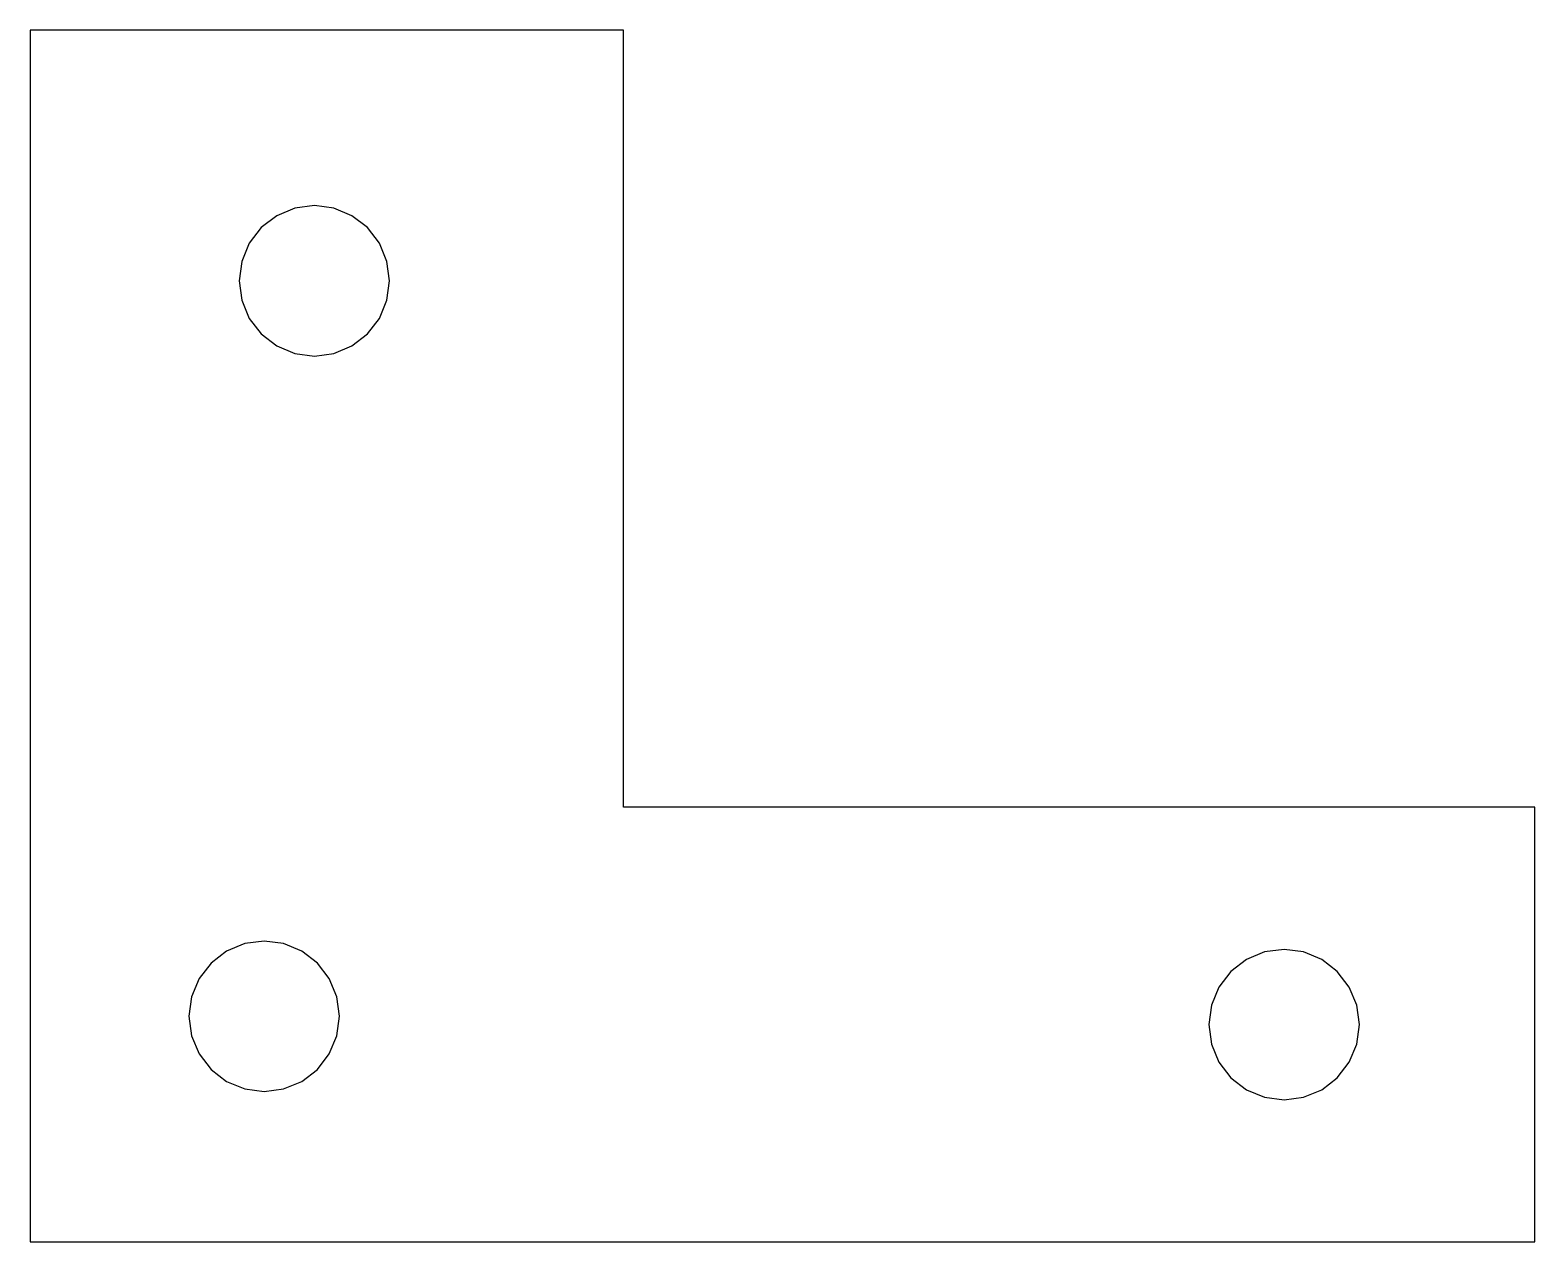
# Model space of a CAD drawing. Header units: millimetres. Extents: x 0 to 180, y 0 to 145.
import ezdxf

# ---------------------------------------------------------------- set-up
doc = ezdxf.new("R2010")
doc.units = ezdxf.units.MM
doc.layers.add('CUT', color=7, linetype='CONTINUOUS')

msp = doc.modelspace()

# ---------------------------------------------------------------- linework, layer by layer
at = {"layer": 'CUT'}
for points in [[(0, 0), (180, 0), (180, 52), (71, 52), (71, 145), (0, 145)], [(43, 115), (42.69, 117.33), (41.79, 119.5), (40.36, 121.36), (38.5, 122.79), (36.33, 123.69), (34, 124), (31.67, 123.69), (29.5, 122.79), (27.64, 121.36), (26.21, 119.5), (25.31, 117.33), (25, 115), (25.31, 112.67), (26.21, 110.5), (27.64, 108.64), (29.5, 107.21), (31.67, 106.31), (34, 106), (36.33, 106.31), (38.5, 107.21), (40.36, 108.64), (41.79, 110.5), (42.69, 112.67)], [(37, 27), (36.69, 29.33), (35.79, 31.5), (34.36, 33.36), (32.5, 34.79), (30.33, 35.69), (28, 36), (25.67, 35.69), (23.5, 34.79), (21.64, 33.36), (20.21, 31.5), (19.31, 29.33), (19, 27), (19.31, 24.67), (20.21, 22.5), (21.64, 20.64), (23.5, 19.21), (25.67, 18.31), (28, 18), (30.33, 18.31), (32.5, 19.21), (34.36, 20.64), (35.79, 22.5), (36.69, 24.67)], [(159, 26), (158.69, 28.33), (157.79, 30.5), (156.36, 32.36), (154.5, 33.79), (152.33, 34.69), (150, 35), (147.67, 34.69), (145.5, 33.79), (143.64, 32.36), (142.21, 30.5), (141.31, 28.33), (141, 26), (141.31, 23.67), (142.21, 21.5), (143.64, 19.64), (145.5, 18.21), (147.67, 17.31), (150, 17), (152.33, 17.31), (154.5, 18.21), (156.36, 19.64), (157.79, 21.5), (158.69, 23.67)]]:
    msp.add_lwpolyline(points, close=True, dxfattribs=at)

doc.saveas('drawing.dxf')
